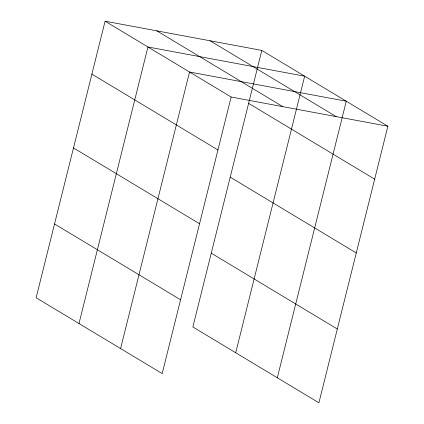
<?xml version="1.0" encoding="UTF-8"?>
<svg xmlns="http://www.w3.org/2000/svg" width="424" height="424" viewBox="0 0 424 424"><rect width="100%" height="100%" fill="white"/><g stroke="black" fill="none" stroke-linecap="round" stroke-linejoin="round"><path stroke-width="0.64" d="M105.088 21.2L36.135 297.765L162.185 373.586L231.138 97.022L105.088 21.2L261.815 50.414L387.865 126.235L318.912 402.8L192.862 326.978L261.815 50.414M78.991 323.544L147.944 46.979L304.671 76.193L235.718 352.757M120.586 348.565L189.544 72.001L346.27 101.214L277.312 377.779M231.138 97.022L387.865 126.235M210.097 40.773L336.147 116.595M156.811 30.841L282.861 106.663M248.618 103.345L374.668 179.167M91.891 74.131L217.941 149.953M230.216 177.142L356.271 252.964M73.49 147.928L199.545 223.75M211.258 253.176L337.313 329.003M54.532 223.967L180.587 299.789"/></g></svg>
